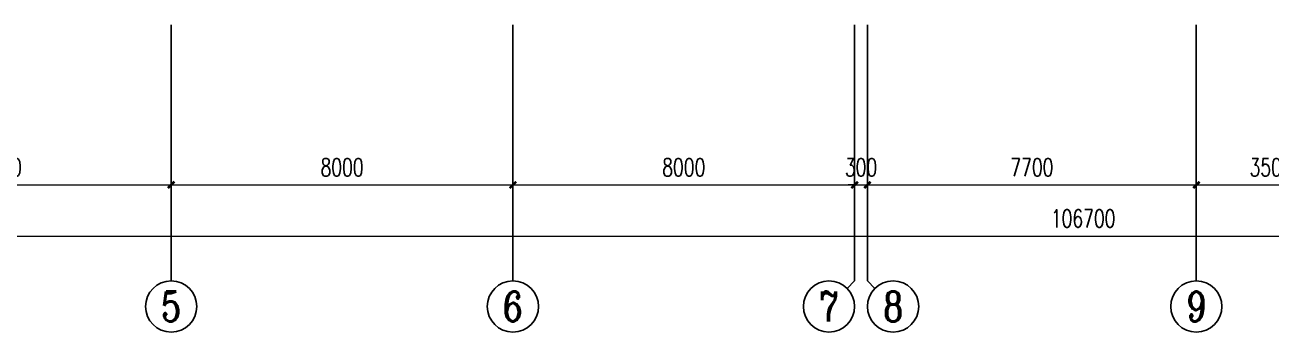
# Model space of a CAD drawing. Extents: x 0 to 302064749, y -59725395 to 1524223.
# Drawn here: x 155353446 to 158270946, y -59725395 to -59005395 of the extents above; entities that cross this region are included whole.
import ezdxf
from ezdxf.enums import TextEntityAlignment as Align

# ---------------------------------------------------------------- set-up
doc = ezdxf.new("R2010")
doc.units = 0
doc.header["$LTSCALE"] = 1000
doc.linetypes.add('DOTE', pattern=[2.42, 2, -0.2, 0.02, -0.2])
doc.layers.add('AXIS', color=3, linetype='Continuous')
doc.layers.add('AXIS_TEXT', color=7, linetype='Continuous')
doc.layers.add('DOTE', color=1, linetype='DOTE', lineweight=9, plot=False)
doc.layers.get('DOTE').off()
doc.styles.add('_TCH_AXIS', font='COMPLEX', dxfattribs={"bigfont": 'GBCBIG'})
doc.styles.add('A_DIM_T3', font='simplex.shx', dxfattribs={"width": 0.7, "bigfont": 'gbcbig.shx'})
doc.styles.add('COMPLEX', font='COMPLEX')
doc.dimstyles.new('_TCH_ARCH&&150', dxfattribs={"dimtxt": 420, "dimasz": 150, "dimexe": 375, "dimexo": 450, "dimgap": 202.5, "dimtad": 1, "dimdec": 0, "dimzin": 0, "dimdsep": 46, "dimtxsty": 'A_DIM_T3', "dimblk": 'ARCHTICK', "dimcen": 0.09, "dimclrt": 7, "dimazin": 2, "dimtfac": 1, "dimtdec": 0, "dimtix": 1, "dimtmove": 2, "dimatfit": 3, "dimfxl": 150, "dimtolj": 1, "dimtzin": 0, "dimarcsym": 0})

# ---------------------------------------------------------------- blocks, each defined once
blk = doc.blocks.new('_ArchTick')
at = {"color": 0, "linetype": 'ByBlock', "const_width": 0.4}
blk.add_lwpolyline([(-0.5, -0.5), (0.5, 0.5)], dxfattribs=at)
blk = doc.blocks.new('*D139')
at = {"layer": 'AXIS', "color": 0, "lineweight": -2, "transparency": 16777216}
for p, q in [((0, -4050), (0, -8925)), ((106700, -4050), (106700, -8925)), ((0, -8550), (106700, -8550))]:
    blk.add_line(p, q, dxfattribs=at)
at = {"layer": 'Defpoints', "color": 0, "transparency": 16777216}
for p in [(0, -3600), (106700, -3600), (106700, -8550)]:
    blk.add_point(p, dxfattribs=at)
at = {"layer": 'AXIS', "color": 0, "lineweight": -2, "transparency": 16777216, "xscale": 150, "yscale": 150, "zscale": 150, "rotation": 180}
blk.add_blockref('_ArchTick', (0, -8550), dxfattribs=at)
at = {"layer": 'AXIS', "color": 0, "lineweight": -2, "transparency": 16777216, "xscale": 150, "yscale": 150, "zscale": 150}
blk.add_blockref('_ArchTick', (106700, -8550), dxfattribs=at)
at = {"layer": 'AXIS', "color": 7, "transparency": 16777216, "insert": (53350, -8137.5), "char_height": 420, "attachment_point": 5, "style": 'A_DIM_T3'}
blk.add_mtext('\\A1;106700', dxfattribs=at)
blk = doc.blocks.new('*D143')
at = {"layer": 'AXIS', "color": 0, "lineweight": -2, "transparency": 16777216}
for p, q in [((24000, -4050), (24000, -7725)), ((32000, -4050), (32000, -7725)), ((24000, -7350), (32000, -7350))]:
    blk.add_line(p, q, dxfattribs=at)
at = {"layer": 'Defpoints', "color": 0, "transparency": 16777216}
for p in [(24000, -3600), (32000, -3600), (32000, -7350)]:
    blk.add_point(p, dxfattribs=at)
at = {"layer": 'AXIS', "color": 0, "lineweight": -2, "transparency": 16777216, "xscale": 150, "yscale": 150, "zscale": 150, "rotation": 180}
blk.add_blockref('_ArchTick', (24000, -7350), dxfattribs=at)
at = {"layer": 'AXIS', "color": 0, "lineweight": -2, "transparency": 16777216, "xscale": 150, "yscale": 150, "zscale": 150}
blk.add_blockref('_ArchTick', (32000, -7350), dxfattribs=at)
at = {"layer": 'AXIS', "color": 7, "transparency": 16777216, "insert": (28000, -6937.5), "char_height": 420, "attachment_point": 5, "style": 'A_DIM_T3'}
blk.add_mtext('\\A1;8000', dxfattribs=at)
blk = doc.blocks.new('*D144')
at = {"layer": 'AXIS', "color": 0, "lineweight": -2, "transparency": 16777216}
for p, q in [((32000, -4050), (32000, -7725)), ((40000, -4050), (40000, -7725)), ((32000, -7350), (40000, -7350))]:
    blk.add_line(p, q, dxfattribs=at)
at = {"layer": 'Defpoints', "color": 0, "transparency": 16777216}
for p in [(32000, -3600), (40000, -3600), (40000, -7350)]:
    blk.add_point(p, dxfattribs=at)
at = {"layer": 'AXIS', "color": 0, "lineweight": -2, "transparency": 16777216, "xscale": 150, "yscale": 150, "zscale": 150, "rotation": 180}
blk.add_blockref('_ArchTick', (32000, -7350), dxfattribs=at)
at = {"layer": 'AXIS', "color": 0, "lineweight": -2, "transparency": 16777216, "xscale": 150, "yscale": 150, "zscale": 150}
blk.add_blockref('_ArchTick', (40000, -7350), dxfattribs=at)
at = {"layer": 'AXIS', "color": 7, "transparency": 16777216, "insert": (36000, -6937.5), "char_height": 420, "attachment_point": 5, "style": 'A_DIM_T3'}
blk.add_mtext('\\A1;8000', dxfattribs=at)
blk = doc.blocks.new('*D145')
at = {"layer": 'AXIS', "color": 0, "lineweight": -2, "transparency": 16777216}
for p, q in [((40000, -4050), (40000, -7725)), ((48000, -4050), (48000, -7725)), ((40000, -7350), (48000, -7350))]:
    blk.add_line(p, q, dxfattribs=at)
at = {"layer": 'Defpoints', "color": 0, "transparency": 16777216}
for p in [(40000, -3600), (48000, -3600), (48000, -7350)]:
    blk.add_point(p, dxfattribs=at)
at = {"layer": 'AXIS', "color": 0, "lineweight": -2, "transparency": 16777216, "xscale": 150, "yscale": 150, "zscale": 150, "rotation": 180}
blk.add_blockref('_ArchTick', (40000, -7350), dxfattribs=at)
at = {"layer": 'AXIS', "color": 0, "lineweight": -2, "transparency": 16777216, "xscale": 150, "yscale": 150, "zscale": 150}
blk.add_blockref('_ArchTick', (48000, -7350), dxfattribs=at)
at = {"layer": 'AXIS', "color": 7, "transparency": 16777216, "insert": (44000, -6937.5), "char_height": 420, "attachment_point": 5, "style": 'A_DIM_T3'}
blk.add_mtext('\\A1;8000', dxfattribs=at)
blk = doc.blocks.new('*D146')
at = {"layer": 'AXIS', "color": 0, "lineweight": -2, "transparency": 16777216}
for p, q in [((48000, -4050), (48000, -7725)), ((48300, -4050), (48300, -7725)), ((48000, -7350), (47850, -7350)), ((48000, -7350), (48300, -7350)), ((48300, -7350), (48450, -7350))]:
    blk.add_line(p, q, dxfattribs=at)
at = {"layer": 'Defpoints', "color": 0, "transparency": 16777216}
for p in [(48000, -3600), (48300, -3600), (48300, -7350)]:
    blk.add_point(p, dxfattribs=at)
at = {"layer": 'AXIS', "color": 0, "lineweight": -2, "transparency": 16777216, "xscale": 150, "yscale": 150, "zscale": 150}
blk.add_blockref('_ArchTick', (48000, -7350), dxfattribs=at)
at = {"layer": 'AXIS', "color": 0, "lineweight": -2, "transparency": 16777216, "xscale": 150, "yscale": 150, "zscale": 150, "rotation": 180}
blk.add_blockref('_ArchTick', (48300, -7350), dxfattribs=at)
at = {"layer": 'AXIS', "color": 7, "transparency": 16777216, "insert": (48150, -6937.5), "char_height": 420, "attachment_point": 5, "style": 'A_DIM_T3'}
blk.add_mtext('\\A1;300', dxfattribs=at)
blk = doc.blocks.new('*D147')
at = {"layer": 'AXIS', "color": 0, "lineweight": -2, "transparency": 16777216}
for p, q in [((48300, -4050), (48300, -7725)), ((56000, -4050), (56000, -7725)), ((48300, -7350), (56000, -7350))]:
    blk.add_line(p, q, dxfattribs=at)
at = {"layer": 'Defpoints', "color": 0, "transparency": 16777216}
for p in [(48300, -3600), (56000, -3600), (56000, -7350)]:
    blk.add_point(p, dxfattribs=at)
at = {"layer": 'AXIS', "color": 0, "lineweight": -2, "transparency": 16777216, "xscale": 150, "yscale": 150, "zscale": 150, "rotation": 180}
blk.add_blockref('_ArchTick', (48300, -7350), dxfattribs=at)
at = {"layer": 'AXIS', "color": 0, "lineweight": -2, "transparency": 16777216, "xscale": 150, "yscale": 150, "zscale": 150}
blk.add_blockref('_ArchTick', (56000, -7350), dxfattribs=at)
at = {"layer": 'AXIS', "color": 7, "transparency": 16777216, "insert": (52150, -6937.5), "char_height": 420, "attachment_point": 5, "style": 'A_DIM_T3'}
blk.add_mtext('\\A1;7700', dxfattribs=at)
blk = doc.blocks.new('*D148')
at = {"layer": 'AXIS', "color": 0, "lineweight": -2, "transparency": 16777216}
for p, q in [((56000, -4050), (56000, -7725)), ((59500, -4050), (59500, -7725)), ((56000, -7350), (59500, -7350))]:
    blk.add_line(p, q, dxfattribs=at)
at = {"layer": 'Defpoints', "color": 0, "transparency": 16777216}
for p in [(56000, -3600), (59500, -3600), (59500, -7350)]:
    blk.add_point(p, dxfattribs=at)
at = {"layer": 'AXIS', "color": 0, "lineweight": -2, "transparency": 16777216, "xscale": 150, "yscale": 150, "zscale": 150, "rotation": 180}
blk.add_blockref('_ArchTick', (56000, -7350), dxfattribs=at)
at = {"layer": 'AXIS', "color": 0, "lineweight": -2, "transparency": 16777216, "xscale": 150, "yscale": 150, "zscale": 150}
blk.add_blockref('_ArchTick', (59500, -7350), dxfattribs=at)
at = {"layer": 'AXIS', "color": 7, "transparency": 16777216, "insert": (57750, -6937.5), "char_height": 420, "attachment_point": 5, "style": 'A_DIM_T3'}
blk.add_mtext('\\A1;3500', dxfattribs=at)
blk = doc.blocks.new('*D194')
at = {"layer": 'AXIS', "color": 0, "lineweight": -2, "transparency": 16777216}
for p, q in [((0, -4050), (0, -8925)), ((106700, -4050), (106700, -8925)), ((0, -8550), (106700, -8550))]:
    blk.add_line(p, q, dxfattribs=at)
at = {"layer": 'Defpoints', "color": 0, "transparency": 16777216}
for p in [(0, -3600), (106700, -3600), (106700, -8550)]:
    blk.add_point(p, dxfattribs=at)
at = {"layer": 'AXIS', "color": 0, "lineweight": -2, "transparency": 16777216, "xscale": 150, "yscale": 150, "zscale": 150, "rotation": 180}
blk.add_blockref('_ArchTick', (0, -8550), dxfattribs=at)
at = {"layer": 'AXIS', "color": 0, "lineweight": -2, "transparency": 16777216, "xscale": 150, "yscale": 150, "zscale": 150}
blk.add_blockref('_ArchTick', (106700, -8550), dxfattribs=at)
at = {"layer": 'AXIS', "color": 7, "transparency": 16777216, "insert": (53350, -8137.5), "char_height": 420, "attachment_point": 5, "style": 'A_DIM_T3'}
blk.add_mtext('\\A1;106700', dxfattribs=at)
blk = doc.blocks.new('*D198')
at = {"layer": 'AXIS', "color": 0, "lineweight": -2, "transparency": 16777216}
for p, q in [((24000, -4050), (24000, -7725)), ((32000, -4050), (32000, -7725)), ((24000, -7350), (32000, -7350))]:
    blk.add_line(p, q, dxfattribs=at)
at = {"layer": 'Defpoints', "color": 0, "transparency": 16777216}
for p in [(24000, -3600), (32000, -3600), (32000, -7350)]:
    blk.add_point(p, dxfattribs=at)
at = {"layer": 'AXIS', "color": 0, "lineweight": -2, "transparency": 16777216, "xscale": 150, "yscale": 150, "zscale": 150, "rotation": 180}
blk.add_blockref('_ArchTick', (24000, -7350), dxfattribs=at)
at = {"layer": 'AXIS', "color": 0, "lineweight": -2, "transparency": 16777216, "xscale": 150, "yscale": 150, "zscale": 150}
blk.add_blockref('_ArchTick', (32000, -7350), dxfattribs=at)
at = {"layer": 'AXIS', "color": 7, "transparency": 16777216, "insert": (28000, -6937.5), "char_height": 420, "attachment_point": 5, "style": 'A_DIM_T3'}
blk.add_mtext('\\A1;8000', dxfattribs=at)
blk = doc.blocks.new('*D199')
at = {"layer": 'AXIS', "color": 0, "lineweight": -2, "transparency": 16777216}
for p, q in [((32000, -4050), (32000, -7725)), ((40000, -4050), (40000, -7725)), ((32000, -7350), (40000, -7350))]:
    blk.add_line(p, q, dxfattribs=at)
at = {"layer": 'Defpoints', "color": 0, "transparency": 16777216}
for p in [(32000, -3600), (40000, -3600), (40000, -7350)]:
    blk.add_point(p, dxfattribs=at)
at = {"layer": 'AXIS', "color": 0, "lineweight": -2, "transparency": 16777216, "xscale": 150, "yscale": 150, "zscale": 150, "rotation": 180}
blk.add_blockref('_ArchTick', (32000, -7350), dxfattribs=at)
at = {"layer": 'AXIS', "color": 0, "lineweight": -2, "transparency": 16777216, "xscale": 150, "yscale": 150, "zscale": 150}
blk.add_blockref('_ArchTick', (40000, -7350), dxfattribs=at)
at = {"layer": 'AXIS', "color": 7, "transparency": 16777216, "insert": (36000, -6937.5), "char_height": 420, "attachment_point": 5, "style": 'A_DIM_T3'}
blk.add_mtext('\\A1;8000', dxfattribs=at)
blk = doc.blocks.new('*D200')
at = {"layer": 'AXIS', "color": 0, "lineweight": -2, "transparency": 16777216}
for p, q in [((40000, -4050), (40000, -7725)), ((48000, -4050), (48000, -7725)), ((40000, -7350), (48000, -7350))]:
    blk.add_line(p, q, dxfattribs=at)
at = {"layer": 'Defpoints', "color": 0, "transparency": 16777216}
for p in [(40000, -3600), (48000, -3600), (48000, -7350)]:
    blk.add_point(p, dxfattribs=at)
at = {"layer": 'AXIS', "color": 0, "lineweight": -2, "transparency": 16777216, "xscale": 150, "yscale": 150, "zscale": 150, "rotation": 180}
blk.add_blockref('_ArchTick', (40000, -7350), dxfattribs=at)
at = {"layer": 'AXIS', "color": 0, "lineweight": -2, "transparency": 16777216, "xscale": 150, "yscale": 150, "zscale": 150}
blk.add_blockref('_ArchTick', (48000, -7350), dxfattribs=at)
at = {"layer": 'AXIS', "color": 7, "transparency": 16777216, "insert": (44000, -6937.5), "char_height": 420, "attachment_point": 5, "style": 'A_DIM_T3'}
blk.add_mtext('\\A1;8000', dxfattribs=at)
blk = doc.blocks.new('*D201')
at = {"layer": 'AXIS', "color": 0, "lineweight": -2, "transparency": 16777216}
for p, q in [((48000, -4050), (48000, -7725)), ((48300, -4050), (48300, -7725)), ((48000, -7350), (47850, -7350)), ((48000, -7350), (48300, -7350)), ((48300, -7350), (48450, -7350))]:
    blk.add_line(p, q, dxfattribs=at)
at = {"layer": 'Defpoints', "color": 0, "transparency": 16777216}
for p in [(48000, -3600), (48300, -3600), (48300, -7350)]:
    blk.add_point(p, dxfattribs=at)
at = {"layer": 'AXIS', "color": 0, "lineweight": -2, "transparency": 16777216, "xscale": 150, "yscale": 150, "zscale": 150}
blk.add_blockref('_ArchTick', (48000, -7350), dxfattribs=at)
at = {"layer": 'AXIS', "color": 0, "lineweight": -2, "transparency": 16777216, "xscale": 150, "yscale": 150, "zscale": 150, "rotation": 180}
blk.add_blockref('_ArchTick', (48300, -7350), dxfattribs=at)
at = {"layer": 'AXIS', "color": 7, "transparency": 16777216, "insert": (48150, -6937.5), "char_height": 420, "attachment_point": 5, "style": 'A_DIM_T3'}
blk.add_mtext('\\A1;300', dxfattribs=at)
blk = doc.blocks.new('*D202')
at = {"layer": 'AXIS', "color": 0, "lineweight": -2, "transparency": 16777216}
for p, q in [((48300, -4050), (48300, -7725)), ((56000, -4050), (56000, -7725)), ((48300, -7350), (56000, -7350))]:
    blk.add_line(p, q, dxfattribs=at)
at = {"layer": 'Defpoints', "color": 0, "transparency": 16777216}
for p in [(48300, -3600), (56000, -3600), (56000, -7350)]:
    blk.add_point(p, dxfattribs=at)
at = {"layer": 'AXIS', "color": 0, "lineweight": -2, "transparency": 16777216, "xscale": 150, "yscale": 150, "zscale": 150, "rotation": 180}
blk.add_blockref('_ArchTick', (48300, -7350), dxfattribs=at)
at = {"layer": 'AXIS', "color": 0, "lineweight": -2, "transparency": 16777216, "xscale": 150, "yscale": 150, "zscale": 150}
blk.add_blockref('_ArchTick', (56000, -7350), dxfattribs=at)
at = {"layer": 'AXIS', "color": 7, "transparency": 16777216, "insert": (52150, -6937.5), "char_height": 420, "attachment_point": 5, "style": 'A_DIM_T3'}
blk.add_mtext('\\A1;7700', dxfattribs=at)
blk = doc.blocks.new('*D203')
at = {"layer": 'AXIS', "color": 0, "lineweight": -2, "transparency": 16777216}
for p, q in [((56000, -4050), (56000, -7725)), ((59500, -4050), (59500, -7725)), ((56000, -7350), (59500, -7350))]:
    blk.add_line(p, q, dxfattribs=at)
at = {"layer": 'Defpoints', "color": 0, "transparency": 16777216}
for p in [(56000, -3600), (59500, -3600), (59500, -7350)]:
    blk.add_point(p, dxfattribs=at)
at = {"layer": 'AXIS', "color": 0, "lineweight": -2, "transparency": 16777216, "xscale": 150, "yscale": 150, "zscale": 150, "rotation": 180}
blk.add_blockref('_ArchTick', (56000, -7350), dxfattribs=at)
at = {"layer": 'AXIS', "color": 0, "lineweight": -2, "transparency": 16777216, "xscale": 150, "yscale": 150, "zscale": 150}
blk.add_blockref('_ArchTick', (59500, -7350), dxfattribs=at)
at = {"layer": 'AXIS', "color": 7, "transparency": 16777216, "insert": (57750, -6937.5), "char_height": 420, "attachment_point": 5, "style": 'A_DIM_T3'}
blk.add_mtext('\\A1;3500', dxfattribs=at)
blk = doc.blocks.new('*D249')
at = {"layer": 'AXIS', "color": 0, "lineweight": -2, "transparency": 16777216}
for p, q in [((0, -4050), (0, -8925)), ((106700, -4050), (106700, -8925)), ((0, -8550), (106700, -8550))]:
    blk.add_line(p, q, dxfattribs=at)
at = {"layer": 'Defpoints', "color": 0, "transparency": 16777216}
for p in [(0, -3600), (106700, -3600), (106700, -8550)]:
    blk.add_point(p, dxfattribs=at)
at = {"layer": 'AXIS', "color": 0, "lineweight": -2, "transparency": 16777216, "xscale": 150, "yscale": 150, "zscale": 150, "rotation": 180}
blk.add_blockref('_ArchTick', (0, -8550), dxfattribs=at)
at = {"layer": 'AXIS', "color": 0, "lineweight": -2, "transparency": 16777216, "xscale": 150, "yscale": 150, "zscale": 150}
blk.add_blockref('_ArchTick', (106700, -8550), dxfattribs=at)
at = {"layer": 'AXIS', "color": 7, "transparency": 16777216, "insert": (53350, -8137.5), "char_height": 420, "attachment_point": 5, "style": 'A_DIM_T3'}
blk.add_mtext('\\A1;106700', dxfattribs=at)
blk = doc.blocks.new('*D253')
at = {"layer": 'AXIS', "color": 0, "lineweight": -2, "transparency": 16777216}
for p, q in [((24000, -4050), (24000, -7725)), ((32000, -4050), (32000, -7725)), ((24000, -7350), (32000, -7350))]:
    blk.add_line(p, q, dxfattribs=at)
at = {"layer": 'Defpoints', "color": 0, "transparency": 16777216}
for p in [(24000, -3600), (32000, -3600), (32000, -7350)]:
    blk.add_point(p, dxfattribs=at)
at = {"layer": 'AXIS', "color": 0, "lineweight": -2, "transparency": 16777216, "xscale": 150, "yscale": 150, "zscale": 150, "rotation": 180}
blk.add_blockref('_ArchTick', (24000, -7350), dxfattribs=at)
at = {"layer": 'AXIS', "color": 0, "lineweight": -2, "transparency": 16777216, "xscale": 150, "yscale": 150, "zscale": 150}
blk.add_blockref('_ArchTick', (32000, -7350), dxfattribs=at)
at = {"layer": 'AXIS', "color": 7, "transparency": 16777216, "insert": (28000, -6937.5), "char_height": 420, "attachment_point": 5, "style": 'A_DIM_T3'}
blk.add_mtext('\\A1;8000', dxfattribs=at)
blk = doc.blocks.new('*D254')
at = {"layer": 'AXIS', "color": 0, "lineweight": -2, "transparency": 16777216}
for p, q in [((32000, -4050), (32000, -7725)), ((40000, -4050), (40000, -7725)), ((32000, -7350), (40000, -7350))]:
    blk.add_line(p, q, dxfattribs=at)
at = {"layer": 'Defpoints', "color": 0, "transparency": 16777216}
for p in [(32000, -3600), (40000, -3600), (40000, -7350)]:
    blk.add_point(p, dxfattribs=at)
at = {"layer": 'AXIS', "color": 0, "lineweight": -2, "transparency": 16777216, "xscale": 150, "yscale": 150, "zscale": 150, "rotation": 180}
blk.add_blockref('_ArchTick', (32000, -7350), dxfattribs=at)
at = {"layer": 'AXIS', "color": 0, "lineweight": -2, "transparency": 16777216, "xscale": 150, "yscale": 150, "zscale": 150}
blk.add_blockref('_ArchTick', (40000, -7350), dxfattribs=at)
at = {"layer": 'AXIS', "color": 7, "transparency": 16777216, "insert": (36000, -6937.5), "char_height": 420, "attachment_point": 5, "style": 'A_DIM_T3'}
blk.add_mtext('\\A1;8000', dxfattribs=at)
blk = doc.blocks.new('*D255')
at = {"layer": 'AXIS', "color": 0, "lineweight": -2, "transparency": 16777216}
for p, q in [((40000, -4050), (40000, -7725)), ((48000, -4050), (48000, -7725)), ((40000, -7350), (48000, -7350))]:
    blk.add_line(p, q, dxfattribs=at)
at = {"layer": 'Defpoints', "color": 0, "transparency": 16777216}
for p in [(40000, -3600), (48000, -3600), (48000, -7350)]:
    blk.add_point(p, dxfattribs=at)
at = {"layer": 'AXIS', "color": 0, "lineweight": -2, "transparency": 16777216, "xscale": 150, "yscale": 150, "zscale": 150, "rotation": 180}
blk.add_blockref('_ArchTick', (40000, -7350), dxfattribs=at)
at = {"layer": 'AXIS', "color": 0, "lineweight": -2, "transparency": 16777216, "xscale": 150, "yscale": 150, "zscale": 150}
blk.add_blockref('_ArchTick', (48000, -7350), dxfattribs=at)
at = {"layer": 'AXIS', "color": 7, "transparency": 16777216, "insert": (44000, -6937.5), "char_height": 420, "attachment_point": 5, "style": 'A_DIM_T3'}
blk.add_mtext('\\A1;8000', dxfattribs=at)
blk = doc.blocks.new('*D256')
at = {"layer": 'AXIS', "color": 0, "lineweight": -2, "transparency": 16777216}
for p, q in [((48000, -4050), (48000, -7725)), ((48300, -4050), (48300, -7725)), ((48000, -7350), (47850, -7350)), ((48000, -7350), (48300, -7350)), ((48300, -7350), (48450, -7350))]:
    blk.add_line(p, q, dxfattribs=at)
at = {"layer": 'Defpoints', "color": 0, "transparency": 16777216}
for p in [(48000, -3600), (48300, -3600), (48300, -7350)]:
    blk.add_point(p, dxfattribs=at)
at = {"layer": 'AXIS', "color": 0, "lineweight": -2, "transparency": 16777216, "xscale": 150, "yscale": 150, "zscale": 150}
blk.add_blockref('_ArchTick', (48000, -7350), dxfattribs=at)
at = {"layer": 'AXIS', "color": 0, "lineweight": -2, "transparency": 16777216, "xscale": 150, "yscale": 150, "zscale": 150, "rotation": 180}
blk.add_blockref('_ArchTick', (48300, -7350), dxfattribs=at)
at = {"layer": 'AXIS', "color": 7, "transparency": 16777216, "insert": (48150, -6937.5), "char_height": 420, "attachment_point": 5, "style": 'A_DIM_T3'}
blk.add_mtext('\\A1;300', dxfattribs=at)
blk = doc.blocks.new('*D257')
at = {"layer": 'AXIS', "color": 0, "lineweight": -2, "transparency": 16777216}
for p, q in [((48300, -4050), (48300, -7725)), ((56000, -4050), (56000, -7725)), ((48300, -7350), (56000, -7350))]:
    blk.add_line(p, q, dxfattribs=at)
at = {"layer": 'Defpoints', "color": 0, "transparency": 16777216}
for p in [(48300, -3600), (56000, -3600), (56000, -7350)]:
    blk.add_point(p, dxfattribs=at)
at = {"layer": 'AXIS', "color": 0, "lineweight": -2, "transparency": 16777216, "xscale": 150, "yscale": 150, "zscale": 150, "rotation": 180}
blk.add_blockref('_ArchTick', (48300, -7350), dxfattribs=at)
at = {"layer": 'AXIS', "color": 0, "lineweight": -2, "transparency": 16777216, "xscale": 150, "yscale": 150, "zscale": 150}
blk.add_blockref('_ArchTick', (56000, -7350), dxfattribs=at)
at = {"layer": 'AXIS', "color": 7, "transparency": 16777216, "insert": (52150, -6937.5), "char_height": 420, "attachment_point": 5, "style": 'A_DIM_T3'}
blk.add_mtext('\\A1;7700', dxfattribs=at)
blk = doc.blocks.new('*D258')
at = {"layer": 'AXIS', "color": 0, "lineweight": -2, "transparency": 16777216}
for p, q in [((56000, -4050), (56000, -7725)), ((59500, -4050), (59500, -7725)), ((56000, -7350), (59500, -7350))]:
    blk.add_line(p, q, dxfattribs=at)
at = {"layer": 'Defpoints', "color": 0, "transparency": 16777216}
for p in [(56000, -3600), (59500, -3600), (59500, -7350)]:
    blk.add_point(p, dxfattribs=at)
at = {"layer": 'AXIS', "color": 0, "lineweight": -2, "transparency": 16777216, "xscale": 150, "yscale": 150, "zscale": 150, "rotation": 180}
blk.add_blockref('_ArchTick', (56000, -7350), dxfattribs=at)
at = {"layer": 'AXIS', "color": 0, "lineweight": -2, "transparency": 16777216, "xscale": 150, "yscale": 150, "zscale": 150}
blk.add_blockref('_ArchTick', (59500, -7350), dxfattribs=at)
at = {"layer": 'AXIS', "color": 7, "transparency": 16777216, "insert": (57750, -6937.5), "char_height": 420, "attachment_point": 5, "style": 'A_DIM_T3'}
blk.add_mtext('\\A1;3500', dxfattribs=at)
blk = doc.blocks.new('*D304')
at = {"layer": 'AXIS', "color": 0, "lineweight": -2, "transparency": 16777216}
for p, q in [((0, -4050), (0, -8925)), ((106700, -4050), (106700, -8925)), ((0, -8550), (106700, -8550))]:
    blk.add_line(p, q, dxfattribs=at)
at = {"layer": 'Defpoints', "color": 0, "transparency": 16777216}
for p in [(0, -3600), (106700, -3600), (106700, -8550)]:
    blk.add_point(p, dxfattribs=at)
at = {"layer": 'AXIS', "color": 0, "lineweight": -2, "transparency": 16777216, "xscale": 150, "yscale": 150, "zscale": 150, "rotation": 180}
blk.add_blockref('_ArchTick', (0, -8550), dxfattribs=at)
at = {"layer": 'AXIS', "color": 0, "lineweight": -2, "transparency": 16777216, "xscale": 150, "yscale": 150, "zscale": 150}
blk.add_blockref('_ArchTick', (106700, -8550), dxfattribs=at)
at = {"layer": 'AXIS', "color": 7, "transparency": 16777216, "insert": (53350, -8137.5), "char_height": 420, "attachment_point": 5, "style": 'A_DIM_T3'}
blk.add_mtext('\\A1;106700', dxfattribs=at)
blk = doc.blocks.new('*D308')
at = {"layer": 'AXIS', "color": 0, "lineweight": -2, "transparency": 16777216}
for p, q in [((24000, -4050), (24000, -7725)), ((32000, -4050), (32000, -7725)), ((24000, -7350), (32000, -7350))]:
    blk.add_line(p, q, dxfattribs=at)
at = {"layer": 'Defpoints', "color": 0, "transparency": 16777216}
for p in [(24000, -3600), (32000, -3600), (32000, -7350)]:
    blk.add_point(p, dxfattribs=at)
at = {"layer": 'AXIS', "color": 0, "lineweight": -2, "transparency": 16777216, "xscale": 150, "yscale": 150, "zscale": 150, "rotation": 180}
blk.add_blockref('_ArchTick', (24000, -7350), dxfattribs=at)
at = {"layer": 'AXIS', "color": 0, "lineweight": -2, "transparency": 16777216, "xscale": 150, "yscale": 150, "zscale": 150}
blk.add_blockref('_ArchTick', (32000, -7350), dxfattribs=at)
at = {"layer": 'AXIS', "color": 7, "transparency": 16777216, "insert": (28000, -6937.5), "char_height": 420, "attachment_point": 5, "style": 'A_DIM_T3'}
blk.add_mtext('\\A1;8000', dxfattribs=at)
blk = doc.blocks.new('*D309')
at = {"layer": 'AXIS', "color": 0, "lineweight": -2, "transparency": 16777216}
for p, q in [((32000, -4050), (32000, -7725)), ((40000, -4050), (40000, -7725)), ((32000, -7350), (40000, -7350))]:
    blk.add_line(p, q, dxfattribs=at)
at = {"layer": 'Defpoints', "color": 0, "transparency": 16777216}
for p in [(32000, -3600), (40000, -3600), (40000, -7350)]:
    blk.add_point(p, dxfattribs=at)
at = {"layer": 'AXIS', "color": 0, "lineweight": -2, "transparency": 16777216, "xscale": 150, "yscale": 150, "zscale": 150, "rotation": 180}
blk.add_blockref('_ArchTick', (32000, -7350), dxfattribs=at)
at = {"layer": 'AXIS', "color": 0, "lineweight": -2, "transparency": 16777216, "xscale": 150, "yscale": 150, "zscale": 150}
blk.add_blockref('_ArchTick', (40000, -7350), dxfattribs=at)
at = {"layer": 'AXIS', "color": 7, "transparency": 16777216, "insert": (36000, -6937.5), "char_height": 420, "attachment_point": 5, "style": 'A_DIM_T3'}
blk.add_mtext('\\A1;8000', dxfattribs=at)
blk = doc.blocks.new('*D310')
at = {"layer": 'AXIS', "color": 0, "lineweight": -2, "transparency": 16777216}
for p, q in [((40000, -4050), (40000, -7725)), ((48000, -4050), (48000, -7725)), ((40000, -7350), (48000, -7350))]:
    blk.add_line(p, q, dxfattribs=at)
at = {"layer": 'Defpoints', "color": 0, "transparency": 16777216}
for p in [(40000, -3600), (48000, -3600), (48000, -7350)]:
    blk.add_point(p, dxfattribs=at)
at = {"layer": 'AXIS', "color": 0, "lineweight": -2, "transparency": 16777216, "xscale": 150, "yscale": 150, "zscale": 150, "rotation": 180}
blk.add_blockref('_ArchTick', (40000, -7350), dxfattribs=at)
at = {"layer": 'AXIS', "color": 0, "lineweight": -2, "transparency": 16777216, "xscale": 150, "yscale": 150, "zscale": 150}
blk.add_blockref('_ArchTick', (48000, -7350), dxfattribs=at)
at = {"layer": 'AXIS', "color": 7, "transparency": 16777216, "insert": (44000, -6937.5), "char_height": 420, "attachment_point": 5, "style": 'A_DIM_T3'}
blk.add_mtext('\\A1;8000', dxfattribs=at)
blk = doc.blocks.new('*D311')
at = {"layer": 'AXIS', "color": 0, "lineweight": -2, "transparency": 16777216}
for p, q in [((48000, -4050), (48000, -7725)), ((48300, -4050), (48300, -7725)), ((48000, -7350), (47850, -7350)), ((48000, -7350), (48300, -7350)), ((48300, -7350), (48450, -7350))]:
    blk.add_line(p, q, dxfattribs=at)
at = {"layer": 'Defpoints', "color": 0, "transparency": 16777216}
for p in [(48000, -3600), (48300, -3600), (48300, -7350)]:
    blk.add_point(p, dxfattribs=at)
at = {"layer": 'AXIS', "color": 0, "lineweight": -2, "transparency": 16777216, "xscale": 150, "yscale": 150, "zscale": 150}
blk.add_blockref('_ArchTick', (48000, -7350), dxfattribs=at)
at = {"layer": 'AXIS', "color": 0, "lineweight": -2, "transparency": 16777216, "xscale": 150, "yscale": 150, "zscale": 150, "rotation": 180}
blk.add_blockref('_ArchTick', (48300, -7350), dxfattribs=at)
at = {"layer": 'AXIS', "color": 7, "transparency": 16777216, "insert": (48150, -6937.5), "char_height": 420, "attachment_point": 5, "style": 'A_DIM_T3'}
blk.add_mtext('\\A1;300', dxfattribs=at)
blk = doc.blocks.new('*D312')
at = {"layer": 'AXIS', "color": 0, "lineweight": -2, "transparency": 16777216}
for p, q in [((48300, -4050), (48300, -7725)), ((56000, -4050), (56000, -7725)), ((48300, -7350), (56000, -7350))]:
    blk.add_line(p, q, dxfattribs=at)
at = {"layer": 'Defpoints', "color": 0, "transparency": 16777216}
for p in [(48300, -3600), (56000, -3600), (56000, -7350)]:
    blk.add_point(p, dxfattribs=at)
at = {"layer": 'AXIS', "color": 0, "lineweight": -2, "transparency": 16777216, "xscale": 150, "yscale": 150, "zscale": 150, "rotation": 180}
blk.add_blockref('_ArchTick', (48300, -7350), dxfattribs=at)
at = {"layer": 'AXIS', "color": 0, "lineweight": -2, "transparency": 16777216, "xscale": 150, "yscale": 150, "zscale": 150}
blk.add_blockref('_ArchTick', (56000, -7350), dxfattribs=at)
at = {"layer": 'AXIS', "color": 7, "transparency": 16777216, "insert": (52150, -6937.5), "char_height": 420, "attachment_point": 5, "style": 'A_DIM_T3'}
blk.add_mtext('\\A1;7700', dxfattribs=at)
blk = doc.blocks.new('*D313')
at = {"layer": 'AXIS', "color": 0, "lineweight": -2, "transparency": 16777216}
for p, q in [((56000, -4050), (56000, -7725)), ((59500, -4050), (59500, -7725)), ((56000, -7350), (59500, -7350))]:
    blk.add_line(p, q, dxfattribs=at)
at = {"layer": 'Defpoints', "color": 0, "transparency": 16777216}
for p in [(56000, -3600), (59500, -3600), (59500, -7350)]:
    blk.add_point(p, dxfattribs=at)
at = {"layer": 'AXIS', "color": 0, "lineweight": -2, "transparency": 16777216, "xscale": 150, "yscale": 150, "zscale": 150, "rotation": 180}
blk.add_blockref('_ArchTick', (56000, -7350), dxfattribs=at)
at = {"layer": 'AXIS', "color": 0, "lineweight": -2, "transparency": 16777216, "xscale": 150, "yscale": 150, "zscale": 150}
blk.add_blockref('_ArchTick', (59500, -7350), dxfattribs=at)
at = {"layer": 'AXIS', "color": 7, "transparency": 16777216, "insert": (57750, -6937.5), "char_height": 420, "attachment_point": 5, "style": 'A_DIM_T3'}
blk.add_mtext('\\A1;3500', dxfattribs=at)
blk = doc.blocks.new('*D359')
at = {"layer": 'AXIS', "color": 0, "lineweight": -2, "transparency": 16777216}
for p, q in [((0, -4050), (0, -8925)), ((106700, -4050), (106700, -8925)), ((0, -8550), (106700, -8550))]:
    blk.add_line(p, q, dxfattribs=at)
at = {"layer": 'Defpoints', "color": 0, "transparency": 16777216}
for p in [(0, -3600), (106700, -3600), (106700, -8550)]:
    blk.add_point(p, dxfattribs=at)
at = {"layer": 'AXIS', "color": 0, "lineweight": -2, "transparency": 16777216, "xscale": 150, "yscale": 150, "zscale": 150, "rotation": 180}
blk.add_blockref('_ArchTick', (0, -8550), dxfattribs=at)
at = {"layer": 'AXIS', "color": 0, "lineweight": -2, "transparency": 16777216, "xscale": 150, "yscale": 150, "zscale": 150}
blk.add_blockref('_ArchTick', (106700, -8550), dxfattribs=at)
at = {"layer": 'AXIS', "color": 7, "transparency": 16777216, "insert": (53350, -8137.5), "char_height": 420, "attachment_point": 5, "style": 'A_DIM_T3'}
blk.add_mtext('\\A1;106700', dxfattribs=at)
blk = doc.blocks.new('*D363')
at = {"layer": 'AXIS', "color": 0, "lineweight": -2, "transparency": 16777216}
for p, q in [((24000, -4050), (24000, -7725)), ((32000, -4050), (32000, -7725)), ((24000, -7350), (32000, -7350))]:
    blk.add_line(p, q, dxfattribs=at)
at = {"layer": 'Defpoints', "color": 0, "transparency": 16777216}
for p in [(24000, -3600), (32000, -3600), (32000, -7350)]:
    blk.add_point(p, dxfattribs=at)
at = {"layer": 'AXIS', "color": 0, "lineweight": -2, "transparency": 16777216, "xscale": 150, "yscale": 150, "zscale": 150, "rotation": 180}
blk.add_blockref('_ArchTick', (24000, -7350), dxfattribs=at)
at = {"layer": 'AXIS', "color": 0, "lineweight": -2, "transparency": 16777216, "xscale": 150, "yscale": 150, "zscale": 150}
blk.add_blockref('_ArchTick', (32000, -7350), dxfattribs=at)
at = {"layer": 'AXIS', "color": 7, "transparency": 16777216, "insert": (28000, -6937.5), "char_height": 420, "attachment_point": 5, "style": 'A_DIM_T3'}
blk.add_mtext('\\A1;8000', dxfattribs=at)
blk = doc.blocks.new('*D364')
at = {"layer": 'AXIS', "color": 0, "lineweight": -2, "transparency": 16777216}
for p, q in [((32000, -4050), (32000, -7725)), ((40000, -4050), (40000, -7725)), ((32000, -7350), (40000, -7350))]:
    blk.add_line(p, q, dxfattribs=at)
at = {"layer": 'Defpoints', "color": 0, "transparency": 16777216}
for p in [(32000, -3600), (40000, -3600), (40000, -7350)]:
    blk.add_point(p, dxfattribs=at)
at = {"layer": 'AXIS', "color": 0, "lineweight": -2, "transparency": 16777216, "xscale": 150, "yscale": 150, "zscale": 150, "rotation": 180}
blk.add_blockref('_ArchTick', (32000, -7350), dxfattribs=at)
at = {"layer": 'AXIS', "color": 0, "lineweight": -2, "transparency": 16777216, "xscale": 150, "yscale": 150, "zscale": 150}
blk.add_blockref('_ArchTick', (40000, -7350), dxfattribs=at)
at = {"layer": 'AXIS', "color": 7, "transparency": 16777216, "insert": (36000, -6937.5), "char_height": 420, "attachment_point": 5, "style": 'A_DIM_T3'}
blk.add_mtext('\\A1;8000', dxfattribs=at)
blk = doc.blocks.new('*D365')
at = {"layer": 'AXIS', "color": 0, "lineweight": -2, "transparency": 16777216}
for p, q in [((40000, -4050), (40000, -7725)), ((48000, -4050), (48000, -7725)), ((40000, -7350), (48000, -7350))]:
    blk.add_line(p, q, dxfattribs=at)
at = {"layer": 'Defpoints', "color": 0, "transparency": 16777216}
for p in [(40000, -3600), (48000, -3600), (48000, -7350)]:
    blk.add_point(p, dxfattribs=at)
at = {"layer": 'AXIS', "color": 0, "lineweight": -2, "transparency": 16777216, "xscale": 150, "yscale": 150, "zscale": 150, "rotation": 180}
blk.add_blockref('_ArchTick', (40000, -7350), dxfattribs=at)
at = {"layer": 'AXIS', "color": 0, "lineweight": -2, "transparency": 16777216, "xscale": 150, "yscale": 150, "zscale": 150}
blk.add_blockref('_ArchTick', (48000, -7350), dxfattribs=at)
at = {"layer": 'AXIS', "color": 7, "transparency": 16777216, "insert": (44000, -6937.5), "char_height": 420, "attachment_point": 5, "style": 'A_DIM_T3'}
blk.add_mtext('\\A1;8000', dxfattribs=at)
blk = doc.blocks.new('*D366')
at = {"layer": 'AXIS', "color": 0, "lineweight": -2, "transparency": 16777216}
for p, q in [((48000, -4050), (48000, -7725)), ((48300, -4050), (48300, -7725)), ((48000, -7350), (47850, -7350)), ((48000, -7350), (48300, -7350)), ((48300, -7350), (48450, -7350))]:
    blk.add_line(p, q, dxfattribs=at)
at = {"layer": 'Defpoints', "color": 0, "transparency": 16777216}
for p in [(48000, -3600), (48300, -3600), (48300, -7350)]:
    blk.add_point(p, dxfattribs=at)
at = {"layer": 'AXIS', "color": 0, "lineweight": -2, "transparency": 16777216, "xscale": 150, "yscale": 150, "zscale": 150}
blk.add_blockref('_ArchTick', (48000, -7350), dxfattribs=at)
at = {"layer": 'AXIS', "color": 0, "lineweight": -2, "transparency": 16777216, "xscale": 150, "yscale": 150, "zscale": 150, "rotation": 180}
blk.add_blockref('_ArchTick', (48300, -7350), dxfattribs=at)
at = {"layer": 'AXIS', "color": 7, "transparency": 16777216, "insert": (48150, -6937.5), "char_height": 420, "attachment_point": 5, "style": 'A_DIM_T3'}
blk.add_mtext('\\A1;300', dxfattribs=at)
blk = doc.blocks.new('*D367')
at = {"layer": 'AXIS', "color": 0, "lineweight": -2, "transparency": 16777216}
for p, q in [((48300, -4050), (48300, -7725)), ((56000, -4050), (56000, -7725)), ((48300, -7350), (56000, -7350))]:
    blk.add_line(p, q, dxfattribs=at)
at = {"layer": 'Defpoints', "color": 0, "transparency": 16777216}
for p in [(48300, -3600), (56000, -3600), (56000, -7350)]:
    blk.add_point(p, dxfattribs=at)
at = {"layer": 'AXIS', "color": 0, "lineweight": -2, "transparency": 16777216, "xscale": 150, "yscale": 150, "zscale": 150, "rotation": 180}
blk.add_blockref('_ArchTick', (48300, -7350), dxfattribs=at)
at = {"layer": 'AXIS', "color": 0, "lineweight": -2, "transparency": 16777216, "xscale": 150, "yscale": 150, "zscale": 150}
blk.add_blockref('_ArchTick', (56000, -7350), dxfattribs=at)
at = {"layer": 'AXIS', "color": 7, "transparency": 16777216, "insert": (52150, -6937.5), "char_height": 420, "attachment_point": 5, "style": 'A_DIM_T3'}
blk.add_mtext('\\A1;7700', dxfattribs=at)
blk = doc.blocks.new('*D368')
at = {"layer": 'AXIS', "color": 0, "lineweight": -2, "transparency": 16777216}
for p, q in [((56000, -4050), (56000, -7725)), ((59500, -4050), (59500, -7725)), ((56000, -7350), (59500, -7350))]:
    blk.add_line(p, q, dxfattribs=at)
at = {"layer": 'Defpoints', "color": 0, "transparency": 16777216}
for p in [(56000, -3600), (59500, -3600), (59500, -7350)]:
    blk.add_point(p, dxfattribs=at)
at = {"layer": 'AXIS', "color": 0, "lineweight": -2, "transparency": 16777216, "xscale": 150, "yscale": 150, "zscale": 150, "rotation": 180}
blk.add_blockref('_ArchTick', (56000, -7350), dxfattribs=at)
at = {"layer": 'AXIS', "color": 0, "lineweight": -2, "transparency": 16777216, "xscale": 150, "yscale": 150, "zscale": 150}
blk.add_blockref('_ArchTick', (59500, -7350), dxfattribs=at)
at = {"layer": 'AXIS', "color": 7, "transparency": 16777216, "insert": (57750, -6937.5), "char_height": 420, "attachment_point": 5, "style": 'A_DIM_T3'}
blk.add_mtext('\\A1;3500', dxfattribs=at)
blk = doc.blocks.new('_AXISO')
blk.add_circle((0, 0), 0.5)
at = {"layer": 'AXIS_TEXT', "style": 'COMPLEX', "width": 1.041667}
blk.add_attdef('A', text='', height=0.56, dxfattribs=at).set_placement((-0.25, -0.28), (0.25, -0.28), align=Align.FIT)
blk = doc.blocks.new('*D415')
at = {"layer": 'AXIS', "color": 0, "lineweight": -2, "transparency": 16777216}
for p, q in [((0, -4050), (0, -8925)), ((106700, -4050), (106700, -8925)), ((0, -8550), (106700, -8550))]:
    blk.add_line(p, q, dxfattribs=at)
at = {"layer": 'Defpoints', "color": 0, "transparency": 16777216}
for p in [(0, -3600), (106700, -3600), (106700, -8550)]:
    blk.add_point(p, dxfattribs=at)
at = {"layer": 'AXIS', "color": 0, "lineweight": -2, "transparency": 16777216, "xscale": 150, "yscale": 150, "zscale": 150, "rotation": 180}
blk.add_blockref('_ArchTick', (0, -8550), dxfattribs=at)
at = {"layer": 'AXIS', "color": 0, "lineweight": -2, "transparency": 16777216, "xscale": 150, "yscale": 150, "zscale": 150}
blk.add_blockref('_ArchTick', (106700, -8550), dxfattribs=at)
at = {"layer": 'AXIS', "color": 7, "transparency": 16777216, "insert": (53350, -8137.5), "char_height": 420, "attachment_point": 5, "style": 'A_DIM_T3'}
blk.add_mtext('\\A1;106700', dxfattribs=at)
blk = doc.blocks.new('*D419')
at = {"layer": 'AXIS', "color": 0, "lineweight": -2, "transparency": 16777216}
for p, q in [((24000, -4050), (24000, -7725)), ((32000, -4050), (32000, -7725)), ((24000, -7350), (32000, -7350))]:
    blk.add_line(p, q, dxfattribs=at)
at = {"layer": 'Defpoints', "color": 0, "transparency": 16777216}
for p in [(24000, -3600), (32000, -3600), (32000, -7350)]:
    blk.add_point(p, dxfattribs=at)
at = {"layer": 'AXIS', "color": 0, "lineweight": -2, "transparency": 16777216, "xscale": 150, "yscale": 150, "zscale": 150, "rotation": 180}
blk.add_blockref('_ArchTick', (24000, -7350), dxfattribs=at)
at = {"layer": 'AXIS', "color": 0, "lineweight": -2, "transparency": 16777216, "xscale": 150, "yscale": 150, "zscale": 150}
blk.add_blockref('_ArchTick', (32000, -7350), dxfattribs=at)
at = {"layer": 'AXIS', "color": 7, "transparency": 16777216, "insert": (28000, -6937.5), "char_height": 420, "attachment_point": 5, "style": 'A_DIM_T3'}
blk.add_mtext('\\A1;8000', dxfattribs=at)
blk = doc.blocks.new('*D420')
at = {"layer": 'AXIS', "color": 0, "lineweight": -2, "transparency": 16777216}
for p, q in [((32000, -4050), (32000, -7725)), ((40000, -4050), (40000, -7725)), ((32000, -7350), (40000, -7350))]:
    blk.add_line(p, q, dxfattribs=at)
at = {"layer": 'Defpoints', "color": 0, "transparency": 16777216}
for p in [(32000, -3600), (40000, -3600), (40000, -7350)]:
    blk.add_point(p, dxfattribs=at)
at = {"layer": 'AXIS', "color": 0, "lineweight": -2, "transparency": 16777216, "xscale": 150, "yscale": 150, "zscale": 150, "rotation": 180}
blk.add_blockref('_ArchTick', (32000, -7350), dxfattribs=at)
at = {"layer": 'AXIS', "color": 0, "lineweight": -2, "transparency": 16777216, "xscale": 150, "yscale": 150, "zscale": 150}
blk.add_blockref('_ArchTick', (40000, -7350), dxfattribs=at)
at = {"layer": 'AXIS', "color": 7, "transparency": 16777216, "insert": (36000, -6937.5), "char_height": 420, "attachment_point": 5, "style": 'A_DIM_T3'}
blk.add_mtext('\\A1;8000', dxfattribs=at)
blk = doc.blocks.new('*D421')
at = {"layer": 'AXIS', "color": 0, "lineweight": -2, "transparency": 16777216}
for p, q in [((40000, -4050), (40000, -7725)), ((48000, -4050), (48000, -7725)), ((40000, -7350), (48000, -7350))]:
    blk.add_line(p, q, dxfattribs=at)
at = {"layer": 'Defpoints', "color": 0, "transparency": 16777216}
for p in [(40000, -3600), (48000, -3600), (48000, -7350)]:
    blk.add_point(p, dxfattribs=at)
at = {"layer": 'AXIS', "color": 0, "lineweight": -2, "transparency": 16777216, "xscale": 150, "yscale": 150, "zscale": 150, "rotation": 180}
blk.add_blockref('_ArchTick', (40000, -7350), dxfattribs=at)
at = {"layer": 'AXIS', "color": 0, "lineweight": -2, "transparency": 16777216, "xscale": 150, "yscale": 150, "zscale": 150}
blk.add_blockref('_ArchTick', (48000, -7350), dxfattribs=at)
at = {"layer": 'AXIS', "color": 7, "transparency": 16777216, "insert": (44000, -6937.5), "char_height": 420, "attachment_point": 5, "style": 'A_DIM_T3'}
blk.add_mtext('\\A1;8000', dxfattribs=at)
blk = doc.blocks.new('*D422')
at = {"layer": 'AXIS', "color": 0, "lineweight": -2, "transparency": 16777216}
for p, q in [((48000, -4050), (48000, -7725)), ((48300, -4050), (48300, -7725)), ((48000, -7350), (47850, -7350)), ((48000, -7350), (48300, -7350)), ((48300, -7350), (48450, -7350))]:
    blk.add_line(p, q, dxfattribs=at)
at = {"layer": 'Defpoints', "color": 0, "transparency": 16777216}
for p in [(48000, -3600), (48300, -3600), (48300, -7350)]:
    blk.add_point(p, dxfattribs=at)
at = {"layer": 'AXIS', "color": 0, "lineweight": -2, "transparency": 16777216, "xscale": 150, "yscale": 150, "zscale": 150}
blk.add_blockref('_ArchTick', (48000, -7350), dxfattribs=at)
at = {"layer": 'AXIS', "color": 0, "lineweight": -2, "transparency": 16777216, "xscale": 150, "yscale": 150, "zscale": 150, "rotation": 180}
blk.add_blockref('_ArchTick', (48300, -7350), dxfattribs=at)
at = {"layer": 'AXIS', "color": 7, "transparency": 16777216, "insert": (48150, -6937.5), "char_height": 420, "attachment_point": 5, "style": 'A_DIM_T3'}
blk.add_mtext('\\A1;300', dxfattribs=at)
blk = doc.blocks.new('*D423')
at = {"layer": 'AXIS', "color": 0, "lineweight": -2, "transparency": 16777216}
for p, q in [((48300, -4050), (48300, -7725)), ((56000, -4050), (56000, -7725)), ((48300, -7350), (56000, -7350))]:
    blk.add_line(p, q, dxfattribs=at)
at = {"layer": 'Defpoints', "color": 0, "transparency": 16777216}
for p in [(48300, -3600), (56000, -3600), (56000, -7350)]:
    blk.add_point(p, dxfattribs=at)
at = {"layer": 'AXIS', "color": 0, "lineweight": -2, "transparency": 16777216, "xscale": 150, "yscale": 150, "zscale": 150, "rotation": 180}
blk.add_blockref('_ArchTick', (48300, -7350), dxfattribs=at)
at = {"layer": 'AXIS', "color": 0, "lineweight": -2, "transparency": 16777216, "xscale": 150, "yscale": 150, "zscale": 150}
blk.add_blockref('_ArchTick', (56000, -7350), dxfattribs=at)
at = {"layer": 'AXIS', "color": 7, "transparency": 16777216, "insert": (52150, -6937.5), "char_height": 420, "attachment_point": 5, "style": 'A_DIM_T3'}
blk.add_mtext('\\A1;7700', dxfattribs=at)
blk = doc.blocks.new('*D424')
at = {"layer": 'AXIS', "color": 0, "lineweight": -2, "transparency": 16777216}
for p, q in [((56000, -4050), (56000, -7725)), ((59500, -4050), (59500, -7725)), ((56000, -7350), (59500, -7350))]:
    blk.add_line(p, q, dxfattribs=at)
at = {"layer": 'Defpoints', "color": 0, "transparency": 16777216}
for p in [(56000, -3600), (59500, -3600), (59500, -7350)]:
    blk.add_point(p, dxfattribs=at)
at = {"layer": 'AXIS', "color": 0, "lineweight": -2, "transparency": 16777216, "xscale": 150, "yscale": 150, "zscale": 150, "rotation": 180}
blk.add_blockref('_ArchTick', (56000, -7350), dxfattribs=at)
at = {"layer": 'AXIS', "color": 0, "lineweight": -2, "transparency": 16777216, "xscale": 150, "yscale": 150, "zscale": 150}
blk.add_blockref('_ArchTick', (59500, -7350), dxfattribs=at)
at = {"layer": 'AXIS', "color": 7, "transparency": 16777216, "insert": (57750, -6937.5), "char_height": 420, "attachment_point": 5, "style": 'A_DIM_T3'}
blk.add_mtext('\\A1;3500', dxfattribs=at)
blk = doc.blocks.new('A$Cfdce661d')
at = {"layer": 'AXIS'}
for p, q in [((32000, -3600), (32000, -9600)), ((40000, -3600), (40000, -9600)), ((48000, -3600), (48000, -9600)), ((48300, -3600), (48300, -9600)), ((56000, -3600), (56000, -9600)), ((47824.3, -9775.7), (48000, -9600)), ((48475.7, -9775.7), (48300, -9600))]:
    blk.add_line(p, q, dxfattribs=at)
ref = blk.add_blockref('_AXISO', (32000, -10200), dxfattribs=dict(at, xscale=1200, yscale=1200, zscale=1200))
ref.add_attrib('A', '5', dxfattribs={"layer": 'AXIS_TEXT', "height": 698.9, "style": '_TCH_AXIS'}).set_placement((31767, -10549.5), (32233, -10549.5), align=Align.FIT)
ref = blk.add_blockref('_AXISO', (40000, -10200), dxfattribs=dict(at, xscale=1200, yscale=1200, zscale=1200))
ref.add_attrib('A', '6', dxfattribs={"layer": 'AXIS_TEXT', "height": 698.9, "style": '_TCH_AXIS'}).set_placement((39767, -10549.5), (40233, -10549.5), align=Align.FIT)
ref = blk.add_blockref('_AXISO', (47400, -10200), dxfattribs=dict(at, xscale=1200, yscale=1200, zscale=1200))
ref.add_attrib('A', '7', dxfattribs={"layer": 'AXIS_TEXT', "height": 698.9, "style": '_TCH_AXIS'}).set_placement((47167, -10549.5), (47633, -10549.5), align=Align.FIT)
ref = blk.add_blockref('_AXISO', (48900, -10200), dxfattribs=dict(at, xscale=1200, yscale=1200, zscale=1200))
ref.add_attrib('A', '8', dxfattribs={"layer": 'AXIS_TEXT', "height": 698.9, "style": '_TCH_AXIS'}).set_placement((48667, -10549.5), (49133, -10549.5), align=Align.FIT)
ref = blk.add_blockref('_AXISO', (56000, -10200), dxfattribs=dict(at, xscale=1200, yscale=1200, zscale=1200))
ref.add_attrib('A', '9', dxfattribs={"layer": 'AXIS_TEXT', "height": 698.9, "style": '_TCH_AXIS'}).set_placement((55767, -10549.5), (56233, -10549.5), align=Align.FIT)
for p1, p2, distance, picture, middle in [((0, -3600), (106700, -3600), -4950, '*D139', (53350, -8137.5)), ((0, -3600), (106700, -3600), -4950, '*D194', (53350, -8137.5)), ((0, -3600), (106700, -3600), -4950, '*D249', (53350, -8137.5)), ((0, -3600), (106700, -3600), -4950, '*D304', (53350, -8137.5)), ((0, -3600), (106700, -3600), -4950, '*D359', (53350, -8137.5)), ((0, -3600), (106700, -3600), -4950, '*D415', (53350, -8137.5)), ((24000, -3600), (32000, -3600), -3750, '*D143', (28000, -6937.5)), ((24000, -3600), (32000, -3600), -3750, '*D198', (28000, -6937.5)), ((24000, -3600), (32000, -3600), -3750, '*D253', (28000, -6937.5)), ((24000, -3600), (32000, -3600), -3750, '*D308', (28000, -6937.5)), ((24000, -3600), (32000, -3600), -3750, '*D363', (28000, -6937.5)), ((24000, -3600), (32000, -3600), -3750, '*D419', (28000, -6937.5)), ((32000, -3600), (40000, -3600), -3750, '*D144', (36000, -6937.5)), ((32000, -3600), (40000, -3600), -3750, '*D199', (36000, -6937.5)), ((32000, -3600), (40000, -3600), -3750, '*D254', (36000, -6937.5)), ((32000, -3600), (40000, -3600), -3750, '*D309', (36000, -6937.5)), ((32000, -3600), (40000, -3600), -3750, '*D364', (36000, -6937.5)), ((32000, -3600), (40000, -3600), -3750, '*D420', (36000, -6937.5)), ((40000, -3600), (48000, -3600), -3750, '*D145', (44000, -6937.5)), ((40000, -3600), (48000, -3600), -3750, '*D200', (44000, -6937.5)), ((40000, -3600), (48000, -3600), -3750, '*D255', (44000, -6937.5)), ((40000, -3600), (48000, -3600), -3750, '*D310', (44000, -6937.5)), ((40000, -3600), (48000, -3600), -3750, '*D365', (44000, -6937.5)), ((40000, -3600), (48000, -3600), -3750, '*D421', (44000, -6937.5)), ((48000, -3600), (48300, -3600), -3750, '*D146', (48150, -6937.5)), ((48000, -3600), (48300, -3600), -3750, '*D201', (48150, -6937.5)), ((48000, -3600), (48300, -3600), -3750, '*D256', (48150, -6937.5)), ((48000, -3600), (48300, -3600), -3750, '*D311', (48150, -6937.5)), ((48000, -3600), (48300, -3600), -3750, '*D366', (48150, -6937.5)), ((48000, -3600), (48300, -3600), -3750, '*D422', (48150, -6937.5)), ((48300, -3600), (56000, -3600), -3750, '*D147', (52150, -6937.5)), ((48300, -3600), (56000, -3600), -3750, '*D202', (52150, -6937.5)), ((48300, -3600), (56000, -3600), -3750, '*D257', (52150, -6937.5)), ((48300, -3600), (56000, -3600), -3750, '*D312', (52150, -6937.5)), ((48300, -3600), (56000, -3600), -3750, '*D367', (52150, -6937.5)), ((48300, -3600), (56000, -3600), -3750, '*D423', (52150, -6937.5)), ((56000, -3600), (59500, -3600), -3750, '*D148', (57750, -6937.5)), ((56000, -3600), (59500, -3600), -3750, '*D203', (57750, -6937.5)), ((56000, -3600), (59500, -3600), -3750, '*D258', (57750, -6937.5)), ((56000, -3600), (59500, -3600), -3750, '*D313', (57750, -6937.5)), ((56000, -3600), (59500, -3600), -3750, '*D368', (57750, -6937.5)), ((56000, -3600), (59500, -3600), -3750, '*D424', (57750, -6937.5))]:
    dim = blk.add_aligned_dim(p1=p1, p2=p2, distance=distance, dimstyle='_TCH_ARCH&&150', dxfattribs=at)
    dim.commit()
    dim.dimension.update_dxf_attribs({"geometry": picture, "text_midpoint": middle})
blk = doc.blocks.new('1#教学楼-电提建筑结构')
at = {"layer": 'DOTE'}
blk.add_blockref('A$Cfdce661d', (1504056.7, -586002.8), dxfattribs=at)

msp = doc.modelspace()

# ---------------------------------------------------------------- block references
at = {"xscale": 100, "yscale": 100, "zscale": 100}
msp.add_blockref('1#教学楼-电提建筑结构', (2090275, -45113), dxfattribs=at)

doc.saveas('drawing.dxf')
